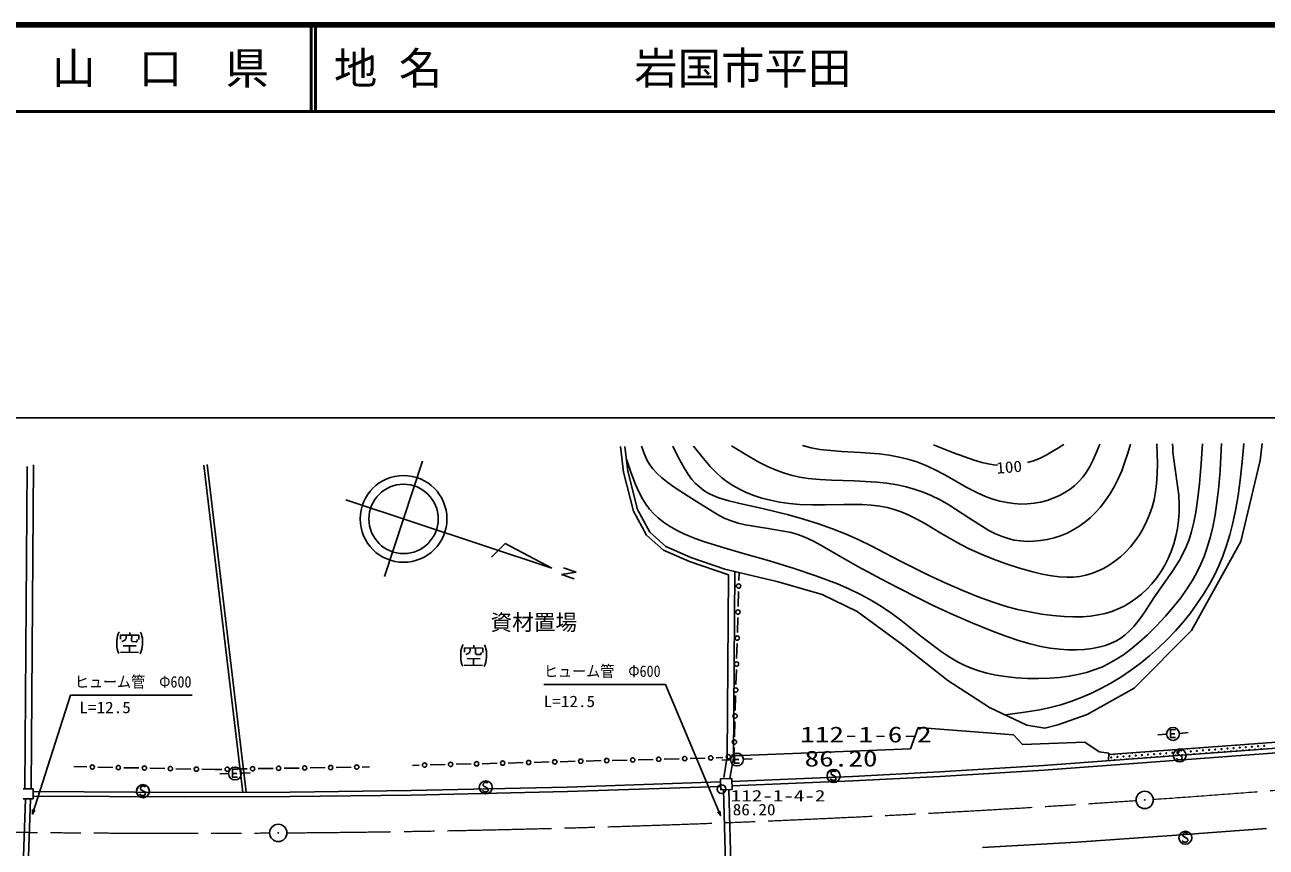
# Model space of a CAD drawing. Units: millimetres, scale not verified. Extents: x 40000 to 680000, y 20000 to 380000.
# Drawn here: x 334742 to 477871, y 285178 to 380000 of the extents above; entities that cross this region are included whole.
import ezdxf
from ezdxf.enums import TextEntityAlignment as Align

# ---------------------------------------------------------------- set-up
doc = ezdxf.new("R2010")
doc.units = ezdxf.units.MM
doc.header["$LTSCALE"] = 1000
doc.linetypes.add('CHAIN', pattern=[18.5, 12, -1.5, 3.5, -1.5])
for name, color, linetype, lineweight in [('M-BGD', 7, 'Continuous', 25), ('M-BMK', 2, 'CHAIN', 13), ('M-TTL', 2, 'Continuous', 140), ('M-TTL-LINE', 7, 'Continuous', 50)]:
    doc.layers.add(name, color=color, linetype=linetype, lineweight=lineweight)
doc.layers.add('M-BMK-SRVR', color=3, linetype='Continuous')
doc.layers.add('M-TTL-TXT', color=7, linetype='Continuous')
doc.styles.add('ＭＳ ゴシック', font='')
doc.styles.get('ＭＳ ゴシック').set_extended_font_data('MS Gothic')

# ---------------------------------------------------------------- blocks, each defined once
blk = doc.blocks.new('BUHIN4')
at = {"color": 7, "linetype": 'Continuous', "lineweight": 25}
blk.add_lwpolyline([(472, 255), (465, 316), (435, 370), (380, 428), (286, 497), (192, 533), (92, 535), (4, 497), (-49, 430), (-79, 382), (-99, 304), (-81, 240), (111, -192), (108, -273), (77, -366), (18, -435), (-45, -477), (-127, -501), (-241, -460), (-381, -358), (-435, -305), (-473, -236), (-488, -155), (-480, -55)], dxfattribs=at)
blk.add_circle((0, 0), 746, dxfattribs=at)
blk = doc.blocks.new('BUHIN21')
at = {"color": 7, "linetype": 'Continuous', "lineweight": 25}
for p, q in [((-827, 137), (393, -748)), ((692, 953), (507, 698)), ((-1511, -293), (189, -1527)), ((-220, -303), (-665, -916))]:
    blk.add_line(p, q, dxfattribs=at)
for points in [[(-274, 1728), (-496, 1602), (-698, 1452), (-875, 1284), (-1087, 1030), (-1312, 721), (-1461, 477), (-1582, 221), (-1677, -25), (-1746, -299)], [(179, 936), (25, 723), (-111, 600), (-278, 536), (-465, 560), (-650, 611)], [(-625, 926), (-343, 1315), (1356, 81), (1070, -313)], [(1728, 274), (1691, 5), (1599, -197), (1488, -440), (1316, -715), (1092, -1024), (908, -1252), (715, -1428), (521, -1593), (257, -1753)], [(684, 560), (345, 92), (303, 21), (308, -48), (350, -106), (677, -344), (768, -372), (835, -319), (909, -215)]]:
    blk.add_lwpolyline(points, dxfattribs=at)
blk = doc.blocks.new('BUHIN1')
at = {"color": 7, "linetype": 'Continuous', "lineweight": 25}
for radius in [995, 30]:
    blk.add_circle((0, 0), radius, dxfattribs=at)
blk = doc.blocks.new('BUHIN29')
at = {"color": 7, "linetype": 'Continuous', "lineweight": 25}
blk.add_circle((0, 0), 249, dxfattribs=at)
blk = doc.blocks.new('BUHIN31')
at = {"color": 7, "linetype": 'Continuous', "lineweight": 25}
blk.add_circle((0, 0), 249, dxfattribs=at)
blk = doc.blocks.new('BUHIN32')
at = {"color": 7, "linetype": 'Continuous', "lineweight": 25}
blk.add_circle((0, 0), 249, dxfattribs=at)
blk = doc.blocks.new('BUHIN34')
at = {"color": 7, "linetype": 'Continuous', "lineweight": 25}
blk.add_circle((0, 0), 249, dxfattribs=at)
blk = doc.blocks.new('BUHIN35')
at = {"color": 7, "linetype": 'Continuous', "lineweight": 25}
blk.add_line((-237, 172), (164, -119), dxfattribs=at)
blk.add_lwpolyline([(523, 223), (50, 566), (-488, -174), (-14, -518)], dxfattribs=at)
blk.add_circle((0, 0), 746, dxfattribs=at)
blk = doc.blocks.new('BUHIN36')
at = {"color": 3, "linetype": 'Continuous', "lineweight": 25}
for radius in [498, 15]:
    blk.add_circle((0, 0), radius, dxfattribs=at)

msp = doc.modelspace()

# ---------------------------------------------------------------- linework, layer by layer
at = {"layer": 'M-BGD'}
for p, q in [((252237, 334677), (537095, 334677)), ((403784, 328428), (403415, 331390)), ((403919, 331392), (404277, 328519)), ((404277, 328519), (403919, 331392)), ((477190, 329747), (477419, 331732)), ((335482, 291940), (335749, 329256)), ((359862, 291491), (355364, 329242)), ((360260, 291538), (355759, 329302)), ((376208, 316385), (380611, 329673)), ((474959, 320423), (477190, 329747)), ((334762, 291946), (335028, 329068)), ((404905, 323918), (403784, 328428)), ((404277, 328519), (405375, 324102)), ((405375, 324102), (404277, 328519)), ((395494, 317368), (371765, 325230)), ((406413, 321168), (404905, 323918)), ((405375, 324102), (406809, 321485)), ((406809, 321485), (405375, 324102)), ((408370, 319429), (406413, 321168)), ((406809, 321485), (408644, 319855)), ((408644, 319855), (406809, 321485)), ((390113, 320204), (388535, 318620)), ((395494, 317368), (390113, 320204)), ((411361, 318115), (408370, 319429)), ((408644, 319855), (411542, 318581)), ((469245, 310147), (474959, 320423)), ((415880, 316585), (411361, 318115)), ((411542, 318581), (415468, 317253)), ((398331, 316887), (396610, 316614)), ((396610, 316614), (398083, 316134)), ((396866, 317373), (398331, 316887)), ((415880, 316585), (415328, 316772)), ((415468, 317253), (421591, 315755)), ((416603, 316975), (415468, 317253)), ((415730, 295594), (415880, 316585)), ((416449, 295471), (416603, 316975)), ((417063, 315912), (417089, 316856)), ((421591, 315755), (426687, 314314)), ((416981, 312913), (417028, 314653)), ((426687, 314314), (430697, 312365)), ((430697, 312365), (435911, 308540)), ((416899, 309914), (416946, 311654)), ((462651, 303528), (469245, 310147)), ((416817, 306916), (416864, 308655)), ((435911, 308540), (441152, 304378)), ((416734, 303917), (416782, 305656)), ((408616, 303919), (394603, 303919)), ((414935, 288824), (408616, 303919)), ((441152, 304378), (445970, 301284)), ((457215, 300475), (462651, 303528)), ((335622, 288999), (340011, 302691)), ((340011, 302691), (354023, 302691)), ((416652, 300918), (416700, 302657)), ((445970, 301284), (450281, 299251)), ((416570, 297919), (416618, 299658)), ((450281, 299251), (452341, 298905)), ((452341, 298905), (453836, 299277)), ((453836, 299277), (457215, 300475)), ((436845, 296529), (437729, 298965)), ((437729, 298965), (448738, 298137)), ((448738, 298137), (449775, 297026)), ((459744, 295848), (490166, 298107)), ((466381, 298193), (465383, 298133)), ((467877, 298303), (468873, 298390)), ((416510, 295715), (416536, 296659)), ((416510, 295715), (436845, 296529)), ((449775, 297026), (456959, 297283)), ((490096, 297398), (452184, 294585)), ((490135, 296879), (452219, 294066)), ((456959, 297283), (458616, 296182)), ((387468, 294806), (389207, 294850)), ((390467, 294881), (392206, 294925)), ((393466, 294957), (395205, 295001)), ((396465, 295033), (398204, 295077)), ((399464, 295109), (401203, 295153)), ((402463, 295185), (404202, 295229)), ((405462, 295261), (407201, 295305)), ((408461, 295337), (410200, 295381)), ((411460, 295413), (413199, 295457)), ((414459, 295488), (415218, 295508)), ((416110, 295249), (415111, 295201)), ((415218, 295508), (415242, 295511)), ((415326, 293228), (415730, 295594)), ((416046, 293105), (416449, 295471)), ((416486, 295711), (416510, 295715)), ((417608, 295311), (418608, 295346)), ((458616, 296182), (459733, 296017)), ((459733, 296017), (459695, 295132)), ((340409, 294461), (341895, 294431)), ((343154, 294405), (344894, 294370)), ((346154, 294344), (347893, 294309)), ((349153, 294283), (350893, 294247)), ((352153, 294222), (353892, 294186)), ((355152, 294161), (356638, 294130)), ((356638, 294130), (357450, 294150)), ((358227, 293655), (357227, 293629)), ((358709, 294182), (359521, 294202)), ((359521, 294202), (360378, 294215)), ((359726, 293714), (360724, 293767)), ((361638, 294234), (363378, 294261)), ((364638, 294280), (366378, 294307)), ((367638, 294326), (369377, 294353)), ((370637, 294372), (372377, 294398)), ((373637, 294418), (374494, 294431)), ((379451, 294603), (380210, 294622)), ((381469, 294654), (383209, 294698)), ((384468, 294730), (386208, 294774)), ((440202, 293860), (430184, 293336)), ((452184, 294585), (440198, 293860)), ((452219, 294066), (440229, 293341)), ((397293, 292102), (379291, 291705)), ((414962, 292697), (397287, 292102)), ((414980, 292177), (397305, 291582)), ((416255, 293106), (414967, 293061)), ((414967, 293061), (415011, 291795)), ((416299, 291840), (416255, 293106)), ((430184, 293336), (416259, 292752)), ((430209, 292817), (416281, 292233)), ((440229, 293341), (430209, 292817)), ((334383, 278313), (334807, 290746)), ((334534, 291902), (335699, 291902)), ((335698, 290736), (334534, 290736)), ((335407, 290726), (334983, 278293)), ((335699, 291902), (335698, 290736)), ((353307, 290977), (335706, 291068)), ((353310, 291497), (335709, 291588)), ((365302, 291533), (353306, 291497)), ((365304, 291013), (353307, 290977)), ((379302, 291186), (365304, 291013)), ((379296, 291705), (365328, 291533)), ((397305, 291582), (379302, 291186)), ((415011, 291795), (416299, 291840)), ((415649, 279446), (415314, 291808)), ((415914, 291824), (416248, 279463)), ((456058, 285768), (466988, 286514)), ((466988, 286514), (477893, 287338)), ((445160, 285126), (456058, 285768))]:
    msp.add_line(p, q, dxfattribs=at)
for points in [[(404102, 329924), (404600, 328434), (405146, 326988), (405523, 326146), (405947, 325346), (406340, 324724), (406779, 324142), (407255, 323619), (407776, 323136), (408392, 322651), (409061, 322202), (409875, 321736), (410732, 321315), (411846, 320845), (412998, 320426), (415378, 319684), (417736, 319011), (420622, 318190), (423443, 317326), (425927, 316470), (428428, 315544), (429734, 314979), (431024, 314356), (432180, 313733), (433318, 313051), (434558, 312219), (435758, 311341), (438071, 309504), (440408, 307725), (441327, 307113), (442275, 306554), (443051, 306157), (443857, 305814), (444751, 305501), (445679, 305241), (446727, 305014), (447805, 304843), (449062, 304710), (450333, 304637), (451633, 304612), (452928, 304648), (454052, 304737), (455174, 304886), (456171, 305076), (457159, 305326), (458051, 305611), (458921, 305953), (459743, 306353), (460537, 306806), (461404, 307373), (462248, 307998), (463203, 308788), (464132, 309634), (465209, 310702), (466247, 311815), (467157, 312866), (468013, 313947), (468694, 314898), (469322, 315877), (469834, 316782), (470296, 317722), (470711, 318709), (471074, 319731), (471418, 320890), (471709, 322082), (471982, 323481), (472198, 324904), (472408, 326769), (472556, 328626), (472650, 330171), (472731, 331711)], [(405840, 331401), (406146, 330578), (406506, 329782), (406812, 329270), (407166, 328793), (407633, 328278), (408149, 327799), (408908, 327197), (409726, 326626), (412192, 325024), (414619, 323519), (415390, 323128), (416183, 322793), (416975, 322545), (417790, 322353), (420451, 321929), (423088, 321447), (423885, 321214), (424673, 320920), (425595, 320498), (426504, 320015), (428626, 318755), (430776, 317548), (434112, 315763), (437477, 314030), (439627, 312973), (441809, 311967), (444034, 311008), (446312, 310092), (447867, 309508), (449430, 308985), (450657, 308629), (451901, 308330), (452955, 308135), (454023, 307999), (455007, 307932), (456004, 307926), (456904, 307976), (457797, 308086), (458571, 308239), (459333, 308450), (459989, 308692), (460615, 308986), (461129, 309289), (461615, 309644), (462129, 310105), (462614, 310620), (463220, 311375), (463794, 312188), (465006, 314028), (466266, 315833), (467086, 317008), (467844, 318200), (468279, 318988), (468661, 319804), (468992, 320668), (469272, 321568), (469543, 322668), (469757, 323789), (469992, 325451), (470168, 327125), (470364, 329421), (470532, 331701)], [(409469, 331418), (410089, 330144), (410751, 328922), (411188, 328230), (411665, 327589), (412089, 327110), (412557, 326673), (413029, 326316), (413546, 326003), (414196, 325688), (414884, 325423), (415927, 325107), (417014, 324842), (419945, 324187), (422796, 323489), (424539, 323004), (426263, 322462), (427859, 321890), (429440, 321259), (430891, 320627), (432320, 319938), (435615, 318211), (438927, 316543), (440933, 315603), (442966, 314718), (444659, 314039), (446383, 313412), (447785, 312977), (449205, 312598), (450569, 312295), (451955, 312050), (453254, 311876), (454561, 311762), (455635, 311723), (456706, 311745), (457610, 311819), (458513, 311954), (459305, 312130), (460083, 312365), (460794, 312643), (461490, 312981), (462188, 313387), (462857, 313846), (463508, 314367), (464121, 314934), (464691, 315544), (465222, 316201), (465722, 316920), (466174, 317676), (466576, 318469), (466923, 319286), (467220, 320142), (467463, 321026), (467649, 321931), (467775, 322845), (467842, 323773), (467849, 324700), (467783, 325771), (467658, 326834), (467362, 328783), (467126, 330735), (467097, 331213), (467083, 331685)], [(411846, 331429), (412788, 330234), (413773, 329080), (414409, 328422), (415081, 327813), (415718, 327318), (416392, 326871), (417142, 326449), (417926, 326077), (418805, 325730), (419713, 325437), (420725, 325176), (421759, 324973), (422911, 324810), (424074, 324707), (425559, 324653), (427039, 324660), (429178, 324703), (431275, 324685), (432307, 324617), (433331, 324490), (434157, 324332), (434978, 324112), (435790, 323841), (436587, 323512), (437592, 323015), (438582, 322458), (440365, 321370), (442162, 320344), (443566, 319634), (445001, 318976), (446436, 318384), (447910, 317842), (449419, 317351), (450965, 316912), (452043, 316652), (453141, 316449), (454012, 316345), (454884, 316302), (455632, 316322), (456386, 316402), (457061, 316534), (457732, 316727), (458425, 316991), (459100, 317312), (459777, 317703), (460434, 318152), (461064, 318656), (461662, 319212), (462231, 319824), (462760, 320483), (463253, 321194), (463693, 321938), (464090, 322727), (464432, 323540), (464716, 324371), (464944, 325225), (465120, 326137), (465236, 327056), (465313, 328231), (465330, 329412), (465309, 330538), (465270, 331676)], [(416215, 331449), (417787, 330483), (419375, 329576), (420364, 329076), (421370, 328635), (422218, 328324), (423091, 328068), (424057, 327855), (425049, 327698), (426392, 327562), (427754, 327485), (430365, 327407), (432976, 327269), (434148, 327138), (435308, 326948), (436355, 326718), (437387, 326430), (438326, 326107), (439256, 325723), (440285, 325214), (441284, 324653), (443579, 323145), (445890, 321699), (446643, 321319), (447429, 320991), (448117, 320766), (448833, 320596), (449554, 320489), (450299, 320440), (451073, 320451), (451850, 320522), (452633, 320654), (453416, 320847), (454172, 321095), (454916, 321402), (455612, 321754), (456284, 322161), (456944, 322635), (457567, 323157), (458180, 323750), (458757, 324393), (459322, 325115), (459838, 325873), (460336, 326714), (460780, 327581), (461214, 328579), (461589, 329591), (461928, 330624), (462246, 331662)], [(424420, 331487), (425410, 331240), (426417, 331051), (427661, 330898), (428915, 330805), (431079, 330699), (433246, 330532), (434403, 330374), (435558, 330155), (436571, 329905), (437575, 329594), (438566, 329216), (439538, 328781), (440831, 328113), (442102, 327388), (443373, 326664), (444680, 325988), (445508, 325622), (446359, 325312), (447172, 325078), (448000, 324903), (448790, 324795), (449597, 324747), (450358, 324761), (451121, 324835), (451871, 324969), (452611, 325162), (453325, 325410), (454023, 325717), (454664, 326063), (455268, 326458), (455799, 326875), (456285, 327334), (456723, 327832), (457112, 328366), (457538, 329071), (457921, 329822), (458320, 330720), (458700, 331646)], [(439495, 331557), (441826, 330652), (444203, 329794), (445099, 329542), (446016, 329347), (446460, 329279), (446904, 329230)], [(447785, 300427), (449780, 300695), (451762, 301022), (452972, 301279), (454178, 301596), (455331, 301965), (456475, 302395), (457646, 302901), (458794, 303462), (459960, 304101), (461096, 304792), (462241, 305559), (463349, 306375), (464418, 307235), (465455, 308148), (466451, 309105), (467406, 310106), (468272, 311097), (469100, 312138), (469895, 313226), (470645, 314355), (471294, 315437), (471894, 316554), (472407, 317635), (472870, 318749), (473300, 319951), (473676, 321184), (474039, 322591), (474344, 324017), (474644, 325745), (474888, 327494), (475121, 329617), (475311, 331723)], [(450337, 329524), (451045, 329733), (451731, 329997), (452518, 330381), (453290, 330825), (453913, 331217), (454539, 331626)], [(335912, 289432), (335622, 288999), (335639, 289519)], [(414875, 289340), (414935, 288824), (414611, 289230)]]:
    msp.add_lwpolyline(points, dxfattribs=at)
for centre, radius in [((378409, 323029), 4999), ((378409, 323029), 4000), ((469884, 296279), 49.8), ((470589, 296333), 49.8), ((471294, 296387), 49.8), ((471999, 296440), 49.8), ((472704, 296494), 49.8), ((473409, 296548), 49.8), ((474114, 296602), 49.8), ((474819, 296656), 49.8), ((475525, 296710), 49.8), ((476230, 296763), 49.8), ((476935, 296817), 49.8), ((477640, 296871), 49.8), ((415864, 295611), 249), ((460013, 295525), 49.8), ((460718, 295579), 49.8), ((461423, 295633), 49.8), ((462128, 295687), 49.8), ((462834, 295740), 49.8), ((463539, 295794), 49.8), ((464244, 295848), 49.8), ((464949, 295902), 49.8), ((465654, 295956), 49.8), ((466359, 296010), 49.8), ((467064, 296064), 49.8), ((467769, 296117), 49.8), ((468474, 296171), 49.8), ((469179, 296225), 49.8), ((358079, 294166), 249)]:
    msp.add_circle(centre, radius, dxfattribs=at)
for centre, start, end in [((465979, 296335), 213.66263, 334.83256), ((466684, 296389), 215.6334, 332.86178), ((467389, 296443), 217.64645, 330.84873), ((468095, 296497), 219.70728, 328.78791), ((468800, 296551), 221.82233, 326.67285), ((469505, 296604), 223.99928, 324.4959), ((470210, 296658), 226.24736, 322.24783), ((470915, 296712), 228.57787, 319.91731), ((471620, 296766), 231.00498, 317.4902), ((472325, 296820), 233.54679, 314.94839), ((473030, 296874), 236.22715, 312.26803), ((473735, 296928), 239.07862, 309.41656), ((474440, 296981), 242.14769, 306.34749), ((474494, 296276), 307.87467, 240.65077), ((475145, 297035), 245.50497, 302.99021), ((475199, 296330), 305.08966, 243.43578), ((475850, 297089), 249.2675, 299.22768), ((475904, 296384), 302.05642, 246.46902), ((476555, 297143), 253.65751, 294.83767), ((476609, 296438), 298.68188, 249.84356), ((477260, 297197), 259.21674, 289.27844), ((477314, 296492), 294.79762, 253.72782), ((459688, 295146), 347.48688, 76.06828), ((460339, 295905), 198.9504, 349.54478), ((460393, 295199), 345.9296, 202.59584), ((461044, 295958), 200.71508, 347.7801), ((461098, 295253), 344.35815, 204.16729), ((461749, 296012), 202.49598, 345.9992), ((461803, 295307), 342.77094, 205.7545), ((462454, 296066), 204.29533, 344.19985), ((462508, 295361), 341.16622, 207.35922), ((463159, 296120), 206.11555, 342.37963), ((463213, 295415), 339.54209, 208.98335), ((463864, 296174), 207.95929, 340.53589), ((463918, 295469), 337.89648, 210.62896), ((464569, 296228), 209.82948, 338.66571), ((464623, 295523), 336.22708, 212.29835), ((465274, 296281), 211.72937, 336.76582), ((465328, 295576), 334.53137, 213.99407), ((466033, 295630), 332.80649, 215.71895), ((466738, 295684), 331.04922, 217.47621), ((467443, 295738), 329.25593, 219.26951), ((468148, 295792), 327.42241, 221.10303), ((468853, 295846), 325.54383, 222.98161), ((469558, 295899), 323.61448, 224.91096), ((470264, 295953), 321.62765, 226.89779), ((470969, 296007), 319.57522, 228.95022), ((471674, 296061), 317.4473, 231.07814), ((472379, 296115), 315.23157, 233.29387), ((473084, 296169), 312.91239, 235.61305), ((473789, 296223), 310.46929, 238.05615)]:
    msp.add_arc(centre, 49.8, start, end, dxfattribs=at)
at = {"layer": 'M-BMK'}
for start, end in [(274.00476, 276.81567), (270.42371, 273.93317), (266.97668, 270.35211)]:
    msp.add_arc((353132, 1886602), 1599813, start, end, dxfattribs=at)
at = {"layer": 'M-TTL'}
msp.add_line((680000, 380000), (40000, 380000), dxfattribs=at)
at = {"layer": 'M-TTL-LINE'}
for p, q in [((367750, 380000), (367750, 370000)), ((368250, 380000), (368250, 370000)), ((40000, 370000), (680000, 370000))]:
    msp.add_line(p, q, dxfattribs=at)

# ---------------------------------------------------------------- block references
at = {"layer": 'M-BGD', "rotation": 35.09133}
for name, p in [('BUHIN34', (417046, 315282)), ('BUHIN34', (416964, 312284)), ('BUHIN21', (346825, 308764)), ('BUHIN21', (386485, 307281)), ('BUHIN34', (416881, 309285)), ('BUHIN34', (416799, 306286)), ('BUHIN34', (416717, 303287)), ('BUHIN34', (416635, 300288)), ('BUHIN35', (467130, 298238)), ('BUHIN35', (416859, 295284)), ('BUHIN34', (416553, 297289)), ('BUHIN4', (467898, 295754)), ('BUHIN32', (380840, 294638)), ('BUHIN32', (383839, 294714)), ('BUHIN32', (386838, 294790)), ('BUHIN32', (389837, 294866)), ('BUHIN32', (392836, 294941)), ('BUHIN32', (395835, 295017)), ('BUHIN32', (398834, 295093)), ('BUHIN32', (401833, 295169)), ('BUHIN32', (404832, 295245)), ('BUHIN32', (407831, 295321)), ('BUHIN32', (410830, 295397)), ('BUHIN32', (413829, 295472)), ('BUHIN29', (342525, 294418)), ('BUHIN29', (345524, 294357)), ('BUHIN29', (348523, 294296)), ('BUHIN29', (351523, 294235)), ('BUHIN29', (354522, 294173)), ('BUHIN35', (358977, 293674)), ('BUHIN31', (361008, 294225)), ('BUHIN31', (364008, 294270)), ('BUHIN31', (367008, 294316)), ('BUHIN31', (370007, 294362)), ('BUHIN31', (373007, 294408)), ('BUHIN4', (427991, 293404)), ('BUHIN4', (427997, 293377)), ('BUHIN4', (348363, 291643)), ('BUHIN4', (348370, 291630)), ('BUHIN4', (387889, 292070)), ('BUHIN1', (463865, 290627)), ('BUHIN1', (363964, 286826)), ('BUHIN4', (468557, 286269))]:
    msp.add_blockref(name, p, dxfattribs=at)
at = {"layer": 'M-BMK-SRVR', "rotation": 35.09133}
msp.add_blockref('BUHIN36', (415068, 291881), dxfattribs=at)

# ---------------------------------------------------------------- texts
at = {"layer": 'M-BGD', "style": 'ＭＳ ゴシック', "width": 1.1}
msp.add_text('100', height=1320, rotation=4.5, dxfattribs=at).set_placement((446842, 327840), align=Align.BOTTOM_LEFT)
at = {"layer": 'M-BGD', "style": 'ＭＳ ゴシック'}
msp.add_text('資材置場', height=1833, dxfattribs=at).set_placement((388426, 309637), align=Align.BOTTOM_LEFT)
for s, height, width, p in [('ヒューム管\u3000Φ600', 1320, 0.9, (394603, 304419)), ('ヒューム管\u3000Φ600', 1320, 0.9, (340511, 303191)), ('L=12.5', 1320, 1.1, (394573, 300935)), ('L=12.5', 1320, 1.1, (341036, 300233)), ('112-1-6-2', 1833, 1.35, (424143, 296708)), ('86.20', 1833, 1.35, (424646, 293929))]:
    msp.add_text(s, height=height, dxfattribs=dict(at, width=width)).set_placement(p, align=Align.BOTTOM_LEFT)
at = {"layer": 'M-BMK-SRVR', "style": 'ＭＳ ゴシック'}
for s, width, p in [('112-1-4-2', 1.35, (416139, 290055)), ('86.20', 1.1, (416363, 288454))]:
    msp.add_text(s, height=1320, dxfattribs=dict(at, width=width)).set_placement(p, align=Align.BOTTOM_LEFT)
at = {"layer": 'M-TTL-TXT', "style": 'ＭＳ ゴシック'}
msp.add_text('山\u3000口\u3000県', height=3666, dxfattribs=at).set_placement((350375, 375000), align=Align.MIDDLE_CENTER)
for s, p in [('地 名', (370380, 375000)), ('岩国市平田', (405024, 375000))]:
    msp.add_text(s, height=3666, dxfattribs=at).set_placement(p, align=Align.MIDDLE_LEFT)

doc.saveas('drawing.dxf')
